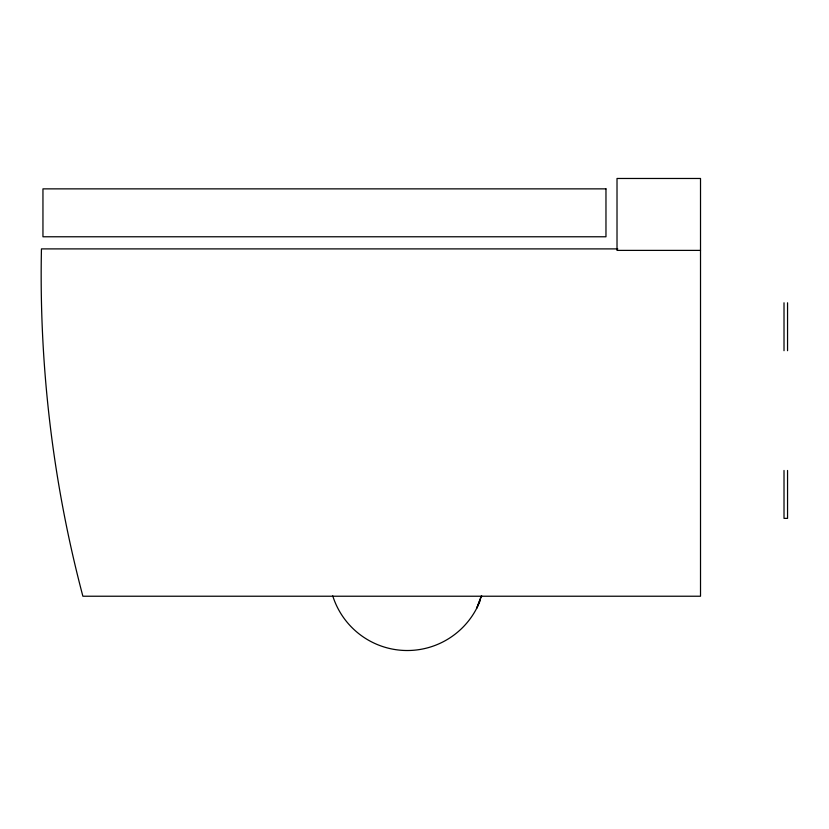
<?xml version="1.0" encoding="UTF-8"?>
<svg xmlns="http://www.w3.org/2000/svg" width="829" height="829" viewBox="0 0 829 829"><rect width="100%" height="100%" fill="white"/><g stroke="black" fill="none" stroke-linecap="round" stroke-linejoin="round"><path stroke-width="1.24" d="M481.183 596.175L476.81 608.061L481.659 595.802M617.771 248.897L41.45 248.897C38.973 365.9 52.952 483.079 82.879 596.227L700.515 596.227L700.515 178.473L617.014 178.473L617.014 250.389L700.515 250.389M787.55 302.792L787.55 350.698M787.55 470.468L787.55 518.374L784.016 518.374L784.016 470.468M784.016 302.792L784.016 350.698M480.292 600.258A78.164 78.164 0 0 1 332.73 595.854M605.968 188.867L42.953 188.867L42.953 236.773L605.968 236.773L605.968 188.867"/></g></svg>
